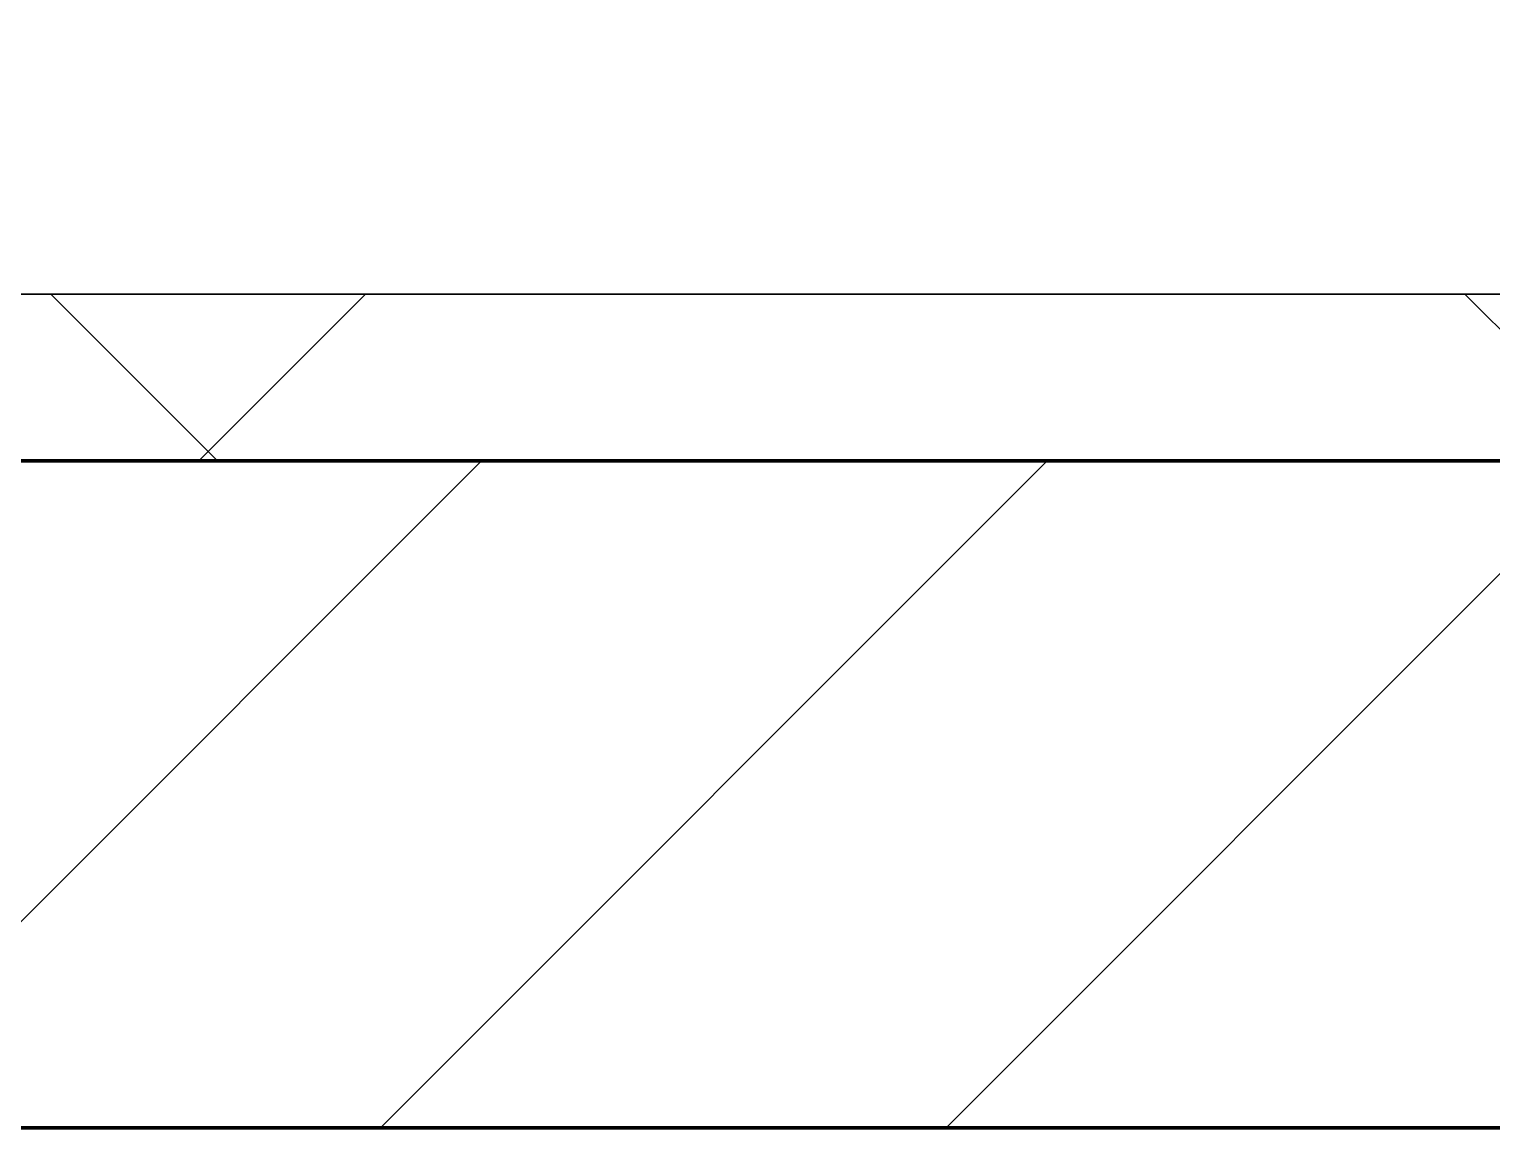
# Model space of a CAD drawing. Header units: millimetres. Extents: x -794334 to -714814, y -17806 to 22403.
# Drawn here: x -729787.7 to -729348.9, y -4021 to -3691.6 of the extents above; entities that cross this region are included whole.
import ezdxf
from ezdxf.xclip import XClip

# ---------------------------------------------------------------- set-up
doc = ezdxf.new("R2010")
doc.units = ezdxf.units.MM
doc.header["$XCLIPFRAME"] = 0
for name, color, linetype, lineweight in [('A-GLAZ-CURT', 2, 'Continuous', 9), ('A-WALL', 5, 'Continuous', 35), ('A-WALL-FNSH', 2, 'Continuous', 35), ('A-WALL-PATT', 1, 'Continuous', 35), ('WALL-E', 2, 'Continuous', 35)]:
    doc.layers.add(name, color=color, linetype=linetype, lineweight=lineweight)
doc.layers.add('A11_ALU.SOLID SHEET', color=2, linetype='Continuous')

# ---------------------------------------------------------------- blocks, each defined once
blk = doc.blocks.new('PPLS-PP19_Custom Tile Pattern - Custom Tile Pattern-V199-4252-01 ENLARGED CONCOURSE LEVEL - REFLECTED CEILING PLAN - SHEET 3')
at = {"layer": 'A-GLAZ-CURT'}
for p, q in [((-300, 0), (300, 0)), ((300, 0), (-300, 0)), ((195.99, 0), (213.31, 0)), ((213.31, 0), (195.99, 0)), ((230.06, 0), (300, 0)), ((-300, -50), (300, -50)), ((300, -50), (-300, -50))]:
    blk.add_line(p, q, dxfattribs=at)
for points, knots in [([(-300, 0), (-284.65, 0), (-236.57, 0), (-174.61, 0), (-129.95, 0), (-110.8, 0), (-99.5, 0), (-91.46, 0)], [-5323.127839, -5323.127839, -5323.127839, -5323.127839, -4502.809032, -2700.551212, -1002.059161, -460.363443, 0, 0, 0, 0]), ([(-150.34, 0), (-150.07, 0), (-147.75, 0), (-142.6, 0), (-127.26, 0), (-107.3, 0), (-90.42, 0), (-75.26, 0), (-68.41, 0), (-65.12, 0), (-63.63, 0)], [-4948.728362, -4948.728362, -4948.728362, -4948.728362, -4883.323924, -4440.880425, -4054.690705, -3793.097032, -3402.597032, -3144.956779, -3050.982048, -2969.237017, -2969.237017, -2969.237017, -2969.237017]), ([(-86.16, 0), (-91.37, 0), (-104.13, 0), (-122.65, 0), (-139.03, 0), (-146.11, 0), (-146.95, 0)], [-1681.3698, -1681.3698, -1681.3698, -1681.3698, -1374.161226, -945.742622, -741.901385, -489.130243, -489.130243, -489.130243, -489.130243]), ([(-134.15, 0), (-133.32, 0), (-130.31, 0), (-117.33, 0), (-92.04, 0), (-74.02, 0), (-62.74, 0), (-60.36, 0), (-59.97, 0)], [-7657.439573, -7657.439573, -7657.439573, -7657.439573, -7293.749979, -6839.55839, -6236.997189, -5713.340575, -5140.470607, -5006.787413, -5006.787413, -5006.787413, -5006.787413]), ([(-126.5, 0), (-122.44, 0), (-108.71, 0), (-86.68, 0), (-64.43, 0), (-56.73, 0), (-54.4, 0)], [-5231.017328, -5231.017328, -5231.017328, -5231.017328, -4994.692869, -4542.524482, -4008.285538, -3745.158137, -3745.158137, -3745.158137, -3745.158137]), ([(-122.32, 0), (-119.33, 0), (-111.91, 0), (-98.9, 0), (-85.29, 0), (-71.67, 0), (-65.93, 0), (-65.07, 0)], [-3284.733784, -3284.733784, -3284.733784, -3284.733784, -3074.362186, -2902.289527, -2605.247022, -2322.099534, -2241.8264, -2241.8264, -2241.8264, -2241.8264]), ([(-72.93, 0), (-75.51, 0), (-88.84, 0), (-106.98, 0), (-122.28, 0)], [-19442.345229, -19442.345229, -19442.345229, -19442.345229, -18935.241197, -17513.273954, -17513.273954, -17513.273954, -17513.273954]), ([(-54.79, 0), (-62.66, 0), (-79.26, 0), (-104.84, 0), (-117.78, 0), (-122.28, 0)], [-8020.893237, -8020.893237, -8020.893237, -8020.893237, -7508.296369, -7004.680444, -6752.102302, -6752.102302, -6752.102302, -6752.102302]), ([(-36.33, 0), (-36.43, 0), (-37.27, 0), (-45.02, 0), (-46.13, 0), (-60.59, 0), (-81.23, 0), (-99.51, 0), (-114.02, 0), (-117.28, 0), (-118.78, 0)], [-1855.773136, -1855.773136, -1855.773136, -1855.773136, -1810.870157, -1672.078046, -1405.135169, -1060.00838, -740.068933, -229.489605, -116.330425, 0, 0, 0, 0]), ([(-36.62, 0), (-36.62, 0), (-40.35, 0), (-44.32, 0), (-58.97, 0), (-85.2, 0), (-107.61, 0), (-116.56, 0), (-117.56, 0)], [-4069.478503, -4069.478503, -4069.478503, -4069.478503, -3858.647035, -3538.256648, -2842.901703, -2193.204658, -1433.981041, -985.49888, -985.49888, -985.49888, -985.49888]), ([(-115.82, 0), (-114.96, 0), (-110.41, 0), (-96.78, 0), (-71.33, 0), (-42.53, 0), (-12.78, 0), (4.23, 0), (9.64, 0), (10.14, 0), (10.18, 0)], [-5724.064692, -5724.064692, -5724.064692, -5724.064692, -5430.283136, -5103.229623, -4799.173296, -4065.652676, -3589.737505, -3285.047089, -3066.359526, -3044.715262, -3044.715262, -3044.715262, -3044.715262]), ([(9.32, 0), (9.08, 0), (7.65, 0), (2.57, 0), (-12.23, 0), (-25.64, 0), (-40, 0), (-56.24, 0), (-75.59, 0), (-94, 0), (-112.01, 0), (-114.94, 0), (-115.63, 0)], [-2922.926651, -2922.926651, -2922.926651, -2922.926651, -2882.788014, -2720.818881, -2518.50168, -2125.455881, -1792.521578, -1466.981642, -1208.454564, -789.402658, -501.969187, -243.577221, -243.577221, -243.577221, -243.577221]), ([(-91.46, 0), (-90.09, 0), (-84.7, 0), (-77.43, 0), (-72.73, 0), (-72.64, 0), (-72.64, 0)], [-19832.387487, -19832.387487, -19832.387487, -19832.387487, -19753.885894, -19541.04734, -19478.625389, -19471.062469, -19471.062469, -19471.062469, -19471.062469]), ([(-63.96, 0), (-64.13, 0), (-72.5, 0), (-80.63, 0), (-86.16, 0)], [-2171.769325, -2171.769325, -2171.769325, -2171.769325, -2007.031671, -1681.3698, -1681.3698, -1681.3698, -1681.3698]), ([(-29.03, 0), (-33.97, 0), (-43.74, 0), (-56.37, 0), (-71.66, 0), (-77.83, 0), (-82.66, 0), (-83.28, 0), (-83.28, 0)], [-2680.714891, -2680.714891, -2680.714891, -2680.714891, -2413.671296, -2161.752162, -2006.592567, -1646.621388, -1424.436217, -1393.971743, -1393.971743, -1393.971743, -1393.971743]), ([(-83.28, 0), (-83.28, 0), (-82.91, 0), (-76.14, 0), (-62.97, 0), (-48.14, 0), (-36.49, 0), (-33.57, 0), (-29.94, 0), (-28.57, 0)], [-1393.4169, -1393.4169, -1393.4169, -1393.4169, -1353.722004, -1274.333717, -1073.56893, -651.549973, -296.515819, -83.513472, 0, 0, 0, 0]), ([(-66.39, 0), (-66.39, 0), (-63.72, 0), (-59.45, 0), (-55.45, 0)], [-2493.31794, -2493.31794, -2493.31794, -2493.31794, -2315.303971, -1832.031107, -1832.031107, -1832.031107, -1832.031107]), ([(12.41, 0), (4.53, 0), (-17.98, 0), (-47.42, 0), (-65.77, 0), (-66.37, 0), (-66.38, 0)], [-4163.707062, -4163.707062, -4163.707062, -4163.707062, -3745.412743, -2981.410125, -2542.574734, -2498.224237, -2498.224237, -2498.224237, -2498.224237]), ([(-63.63, 0), (-61.49, 0), (-57.39, 0), (-55.95, 0), (-54.54, 0), (-54.42, 0)], [-2969.237017, -2969.237017, -2969.237017, -2969.237017, -2851.217951, -2734.127174, -2723.510047, -2723.510047, -2723.510047, -2723.510047]), ([(-58.83, 0), (-58.37, 0), (-57.55, 0), (-56.09, 0), (-55.19, 0)], [-4859.52896, -4859.52896, -4859.52896, -4859.52896, -4680.891996, -4565.012053, -4565.012053, -4565.012053, -4565.012053]), ([(-54.66, 0), (-54, 0), (-51.59, 0), (-46.33, 0), (-42.62, 0), (-41.76, 0)], [-4543.653324, -4543.653324, -4543.653324, -4543.653324, -4469.85053, -4321.566175, -4270.495146, -4270.495146, -4270.495146, -4270.495146]), ([(-54.45, 0), (-47.35, 0), (-34.35, 0), (-29.82, 0), (-29.19, 0)], [-1792.692407, -1792.692407, -1792.692407, -1792.692407, -963.711516, -666.19313, -666.19313, -666.19313, -666.19313]), ([(-26.75, 0), (-27.82, 0), (-36.18, 0), (-46.07, 0), (-53.73, 0), (-54.4, 0)], [-8718.362214, -8718.362214, -8718.362214, -8718.362214, -8532.293389, -8073.216054, -8029.294489, -8029.294489, -8029.294489, -8029.294489]), ([(-54.36, 0), (-51.5, 0), (-45.06, 0), (-40.79, 0), (-40.46, 0), (-40.44, 0)], [-2721.800599, -2721.800599, -2721.800599, -2721.800599, -2474.780881, -2410.990208, -2350.645972, -2350.645972, -2350.645972, -2350.645972]), ([(-54.16, 0), (-53.75, 0), (-52.09, 0), (-48.53, 0), (-30.79, 0), (-18.03, 0), (5.2, 0), (11.43, 0), (13.33, 0)], [-3736.440949, -3736.440949, -3736.440949, -3736.440949, -3689.699207, -3546.54457, -3315.260113, -2864.387349, -2439.246196, -2241.864569, -2241.864569, -2241.864569, -2241.864569]), ([(-51.83, 0), (-51.83, 0), (-51.78, 0), (-47.4, 0), (-46.01, 0), (-40.22, 0), (-36.78, 0)], [-632.814994, -632.814994, -632.814994, -632.814994, -627.965721, -508.377888, -260.442412, 0, 0, 0, 0]), ([(76.63, 0), (74.8, 0), (67.65, 0), (53.52, 0), (37, 0), (24.07, 0), (12.82, 0), (-2.9, 0), (-20.62, 0), (-32.81, 0), (-44.85, 0), (-51.43, 0), (-51.79, 0)], [-3095.572228, -3095.572228, -3095.572228, -3095.572228, -2950.589685, -2634.532728, -2313.748533, -2106.613311, -1925.670641, -1617.263037, -1290.787923, -1039.307308, -819.71621, -644.910881, -644.910881, -644.910881, -644.910881]), ([(-41.76, 0), (-39.9, 0), (-37.72, 0), (-36.92, 0), (-36.77, 0)], [-4270.495146, -4270.495146, -4270.495146, -4270.495146, -4161.040818, -4106.245333, -4106.245333, -4106.245333, -4106.245333]), ([(-36.78, 0), (-32.43, 0), (-19.22, 0), (8.83, 0), (43.36, 0), (70.92, 0), (82.12, 0), (83.66, 0)], [-6191.144455, -6191.144455, -6191.144455, -6191.144455, -5862.463379, -5340.621928, -4573.028122, -4094.177415, -3869.465285, -3869.465285, -3869.465285, -3869.465285]), ([(-36.29, 0), (-36.29, 0), (-34.66, 0), (-28.88, 0), (-26.95, 0), (-26.54, 0)], [-9150.272121, -9150.272121, -9150.272121, -9150.272121, -9057.163041, -8919.836787, -8834.607043, -8834.607043, -8834.607043, -8834.607043]), ([(13.47, 0), (10.01, 0), (-0.97, 0), (-16.58, 0), (-34.76, 0), (-36.04, 0)], [-10098.613101, -10098.613101, -10098.613101, -10098.613101, -9884.23066, -9424.652049, -9182.880979, -9182.880979, -9182.880979, -9182.880979]), ([(-33.34, 0), (-33.34, 0), (-32.93, 0), (-31.16, 0), (-30.52, 0)], [-2415.024266, -2415.024266, -2415.024266, -2415.024266, -2357.633367, -2323.618664, -2323.618664, -2323.618664, -2323.618664]), ([(70.61, 0), (66.16, 0), (55.8, 0), (39.61, 0), (24.74, 0), (2.64, 0), (-17.84, 0), (-30.57, 0), (-31.82, 0), (-32, 0)], [-4647.237329, -4647.237329, -4647.237329, -4647.237329, -4326.416877, -4098.545751, -3766.694881, -3333.063701, -2994.501669, -2698.150104, -2614.070998, -2614.070998, -2614.070998, -2614.070998]), ([(-30.76, 0), (-30.73, 0), (-29.99, 0), (-23.47, 0), (-15.75, 0), (-15.19, 0)], [-54176.191683, -54176.191683, -54176.191683, -54176.191683, -54157.274271, -53749.15266, -53717.791567, -53717.791567, -53717.791567, -53717.791567]), ([(-30.52, 0), (-27.11, 0), (-17.83, 0), (5.99, 0), (22.06, 0), (37.44, 0), (45.92, 0), (57.76, 0), (64.47, 0), (72.74, 0), (75.22, 0), (76.03, 0), (76.21, 0)], [-2323.618664, -2323.618664, -2323.618664, -2323.618664, -2142.497158, -1716.209403, -1206.526904, -1089.329421, -901.315459, -753.071572, -495.328968, -421.953223, -334.951786, -290.452333, -290.452333, -290.452333, -290.452333]), ([(-13, 0), (-14.35, 0), (-17.68, 0), (-25.97, 0), (-29.52, 0), (-30.21, 0)], [-55207.591944, -55207.591944, -55207.591944, -55207.591944, -54789.006179, -54461.685999, -54290.791712, -54290.791712, -54290.791712, -54290.791712]), ([(8.33, 0), (8.19, 0), (7.18, 0), (0.32, 0), (-13.89, 0), (-24.92, 0), (-29.03, 0)], [-3574.286521, -3574.286521, -3574.286521, -3574.286521, -3526.962355, -3285.499107, -2903.012179, -2680.714891, -2680.714891, -2680.714891, -2680.714891]), ([(-28.98, 0), (-28.66, 0), (-27.39, 0), (-24.45, 0), (-22.56, 0)], [-166.548282, -166.548282, -166.548282, -166.548282, -102.06493, 0, 0, 0, 0]), ([(-28.57, 0), (-26.93, 0), (-20.29, 0), (-11.45, 0), (2.08, 0), (13.15, 0), (21.24, 0), (24.62, 0), (24.72, 0), (24.72, 0)], [-5361.429781, -5361.429781, -5361.429781, -5361.429781, -5261.36855, -5050.479954, -4785.90057, -4596.498881, -4445.288762, -4384.376941, -4376.041937, -4376.041937, -4376.041937, -4376.041937]), ([(-22.56, 0), (-20.27, 0), (-17.03, 0), (-11.36, 0), (-7.66, 0), (-6.6, 0), (-6.44, 0)], [-56468.192263, -56468.192263, -56468.192263, -56468.192263, -56344.022017, -56303.229861, -56166.290093, -56124.392176, -56124.392176, -56124.392176, -56124.392176]), ([(-15.19, 0), (-13.07, 0), (7.48, 0), (42.82, 0), (88.72, 0), (120.63, 0), (138.28, 0), (138.53, 0)], [-461.142613, -461.142613, -461.142613, -461.142613, -429.606584, -390.253598, -346.313304, -291.370682, -290.5735, -290.5735, -290.5735, -290.5735]), ([(-6.54, 0), (-6.73, 0), (-7.2, 0), (-7.6, 0), (-7.79, 0)], [-56009.792147, -56009.792147, -56009.792147, -56009.792147, -55949.290093, -55895.192118, -55895.192118, -55895.192118, -55895.192118]), ([(-2.63, 0), (-2.47, 0), (-1.22, 0), (4.92, 0), (15.97, 0), (22.54, 0), (24.49, 0)], [-226.825321, -226.825321, -226.825321, -226.825321, -220.269177, -206.416616, -198.214427, -187.717507, -187.717507, -187.717507, -187.717507]), ([(103.09, 0), (101.08, 0), (86.31, 0), (63.34, 0), (35.84, 0), (12, 0), (3.08, 0), (-1.67, 0), (-2.25, 0)], [-375.435014, -375.435014, -375.435014, -375.435014, -369.147452, -330.153101, -307.516438, -285.83788, -246.234814, -234.646884, -234.646884, -234.646884, -234.646884]), ([(31.18, 0), (25.97, 0), (20.13, 0), (14.22, 0), (13.47, 0)], [-4496.803627, -4496.803627, -4496.803627, -4496.803627, -4222.080604, -4182.571865, -4182.571865, -4182.571865, -4182.571865]), ([(24.69, 0), (24.54, 0), (20.99, 0), (17.34, 0), (14.35, 0), (13.47, 0)], [-4368.572414, -4368.572414, -4368.572414, -4368.572414, -4306.476363, -4080.000647, -3973.232076, -3973.232076, -3973.232076, -3973.232076]), ([(13.47, 0), (14.94, 0), (17.59, 0), (22.91, 0), (31, 0), (39.04, 0), (51.19, 0), (58.74, 0), (61.34, 0), (61.45, 0)], [-2237.248091, -2237.248091, -2237.248091, -2237.248091, -2084.094819, -1956.422387, -1818.904206, -1645.594513, -1443.202566, -1228.752106, -1120.932285, -1120.932285, -1120.932285, -1120.932285]), ([(30.82, 0), (29.27, 0), (23.76, 0), (18.21, 0), (14.18, 0)], [-10462.034656, -10462.034656, -10462.034656, -10462.034656, -10363.088938, -10113.300168, -10113.300168, -10113.300168, -10113.300168]), ([(18.16, 0), (19.15, 0), (24.25, 0), (25.66, 0), (26.12, 0)], [-5700.113719, -5700.113719, -5700.113719, -5700.113719, -5554.232259, -5302.431367, -5302.431367, -5302.431367, -5302.431367]), ([(81.38, 0), (79.09, 0), (73.74, 0), (62.26, 0), (51.85, 0), (43.81, 0), (29.53, 0), (20.67, 0), (18.85, 0), (18.16, 0)], [-7103.897255, -7103.897255, -7103.897255, -7103.897255, -6924.452779, -6738.82075, -6548.303034, -6314.283804, -6135.05769, -5972.647715, -5832.674503, -5832.674503, -5832.674503, -5832.674503]), ([(27.44, 0), (27.9, 0), (29.54, 0), (38.07, 0), (53.39, 0), (71.67, 0), (79.53, 0), (81.42, 0), (81.53, 0)], [-5037.309798, -5037.309798, -5037.309798, -5037.309798, -4887.603822, -4705.298446, -4353.683244, -3960.84581, -3759.045785, -3746.478454, -3746.478454, -3746.478454, -3746.478454]), ([(27.89, 0), (29.09, 0), (33.4, 0), (48.37, 0), (65.07, 0), (76.82, 0), (81.35, 0)], [-147.777612, -147.777612, -147.777612, -147.777612, -135.792042, -118.513713, -97.899267, -84.719001, -84.719001, -84.719001, -84.719001]), ([(53.18, 0), (53.06, 0), (52.22, 0), (44.99, 0), (36.46, 0), (30.82, 0)], [-622.740158, -622.740158, -622.740158, -622.740158, -566.066452, -360.610861, 0, 0, 0, 0]), ([(136.44, 0), (121.66, 0), (86.93, 0), (51.16, 0), (31.18, 0)], [-106.750556, -106.750556, -106.750556, -106.750556, -59.610984, 0, 0, 0, 0]), ([(81.35, 0), (77.28, 0), (68.57, 0), (57.82, 0), (46.51, 0), (41.18, 0), (36.02, 0), (35.54, 0), (35.54, 0)], [-372.309068, -372.309068, -372.309068, -372.309068, -357.622665, -341.267687, -334.000314, -326.15566, -319.318397, -317.489778, -317.489778, -317.489778, -317.489778]), ([(36.29, 0), (37.77, 0), (48.82, 0), (64.79, 0), (95.91, 0), (124.45, 0), (132.42, 0), (134.6, 0)], [-314.598523, -314.598523, -314.598523, -314.598523, -305.899624, -287.17622, -249.500363, -194.761443, -152.241002, -152.241002, -152.241002, -152.241002]), ([(61.47, 0), (61.47, 0), (61.21, 0), (54.61, 0), (53.71, 0), (53.56, 0)], [-1113.311073, -1113.311073, -1113.311073, -1113.311073, -1096.402191, -891.204116, -747.28819, -747.28819, -747.28819, -747.28819]), ([(76.22, 0), (75.58, 0), (73.64, 0), (71.05, 0), (70.61, 0)], [-193.634889, -193.634889, -193.634889, -193.634889, -31.537676, 0, 0, 0, 0]), ([(114.39, 0), (114.2, 0), (112.08, 0), (105.42, 0), (92.38, 0), (87.25, 0), (82.17, 0), (81.96, 0)], [-8148.58938, -8148.58938, -8148.58938, -8148.58938, -8105.191388, -7723.759874, -7531.75727, -7135.649961, -7119.293879, -7119.293879, -7119.293879, -7119.293879]), ([(82.22, 0), (89.12, 0), (104.14, 0), (116.36, 0), (128.63, 0), (128.95, 0)], [-83.87378, -83.87378, -83.87378, -83.87378, -63.759246, -39.050993, -35.895543, -35.895543, -35.895543, -35.895543]), ([(82.36, 0), (85.14, 0), (86.33, 0), (92.51, 0), (94.33, 0)], [-3711.701957, -3711.701957, -3711.701957, -3711.701957, -3336.541051, -2783.776468, -2783.776468, -2783.776468, -2783.776468]), ([(149.23, 0), (146.75, 0), (135.29, 0), (113.22, 0), (90.27, 0), (82.45, 0)], [-476.268831, -476.268831, -476.268831, -476.268831, -458.593899, -401.860199, -373.637621, -373.637621, -373.637621, -373.637621]), ([(94.4, 0), (94.4, 0), (94.64, 0), (99.11, 0), (108.97, 0), (120.79, 0), (135.33, 0), (144.89, 0), (148.6, 0)], [-2348.345796, -2348.345796, -2348.345796, -2348.345796, -2310.419338, -2233.599744, -2052.234781, -1843.028543, -1530.39897, -1325.607842, -1325.607842, -1325.607842, -1325.607842]), ([(129.02, 0), (129.02, 0), (124.41, 0), (122.35, 0), (114.96, 0), (108.04, 0), (103.09, 0)], [-35.386604, -35.386604, -35.386604, -35.386604, -31.430235, -22.807238, -15.488593, 0, 0, 0, 0]), ([(149.24, 0), (146.92, 0), (141.98, 0), (134.04, 0), (126.24, 0), (118.6, 0), (114.23, 0), (111.98, 0), (105.66, 0), (105.23, 0), (105.23, 0)], [-10023.16829, -10023.16829, -10023.16829, -10023.16829, -9847.788484, -9677.714971, -9567.007022, -9453.21225, -9220.200448, -9012.77275, -8966.157302, -8929.495943, -8929.495943, -8929.495943, -8929.495943]), ([(105.26, 0), (105.52, 0), (111.01, 0), (112.65, 0), (113.59, 0)], [-8920.561005, -8920.561005, -8920.561005, -8920.561005, -8814.835624, -8577.462505, -8577.462505, -8577.462505, -8577.462505]), ([(128.58, 0), (128.8, 0), (130.16, 0), (139.26, 0), (152.67, 0), (161.24, 0), (162.19, 0), (162.75, 0)], [-633.326174, -633.326174, -633.326174, -633.326174, -627.736123, -618.981161, -602.094757, -592.980799, -581.414464, -581.414464, -581.414464, -581.414464]), ([(137.1, 0), (136, 0), (133.64, 0), (129.87, 0), (129.11, 0)], [-670.405967, -670.405967, -670.405967, -670.405967, -651.020627, -640.742133, -640.742133, -640.742133, -640.742133]), ([(149.23, 0), (153.2, 0), (167.15, 0), (185.23, 0), (193.62, 0), (194.69, 0), (194.79, 0)], [-1314.153894, -1314.153894, -1314.153894, -1314.153894, -1095.004608, -529.74427, -295.064701, -265.121568, -265.121568, -265.121568, -265.121568]), ([(168.37, 0), (167.68, 0), (163.6, 0), (157.03, 0), (149.52, 0)], [-543.375029, -543.375029, -543.375029, -543.375029, -530.793311, -476.956044, -476.956044, -476.956044, -476.956044]), ([(157.9, 0), (156.77, 0), (153.82, 0), (150.55, 0), (149.73, 0)], [-10292.955006, -10292.955006, -10292.955006, -10292.955006, -10098.273015, -10035.631131, -10035.631131, -10035.631131, -10035.631131]), ([(193.8, 0), (193.33, 0), (190.11, 0), (183.13, 0), (171, 0), (161.95, 0), (161.28, 0), (158.35, 0), (157.85, 0), (157.77, 0)], [-11665.349007, -11665.349007, -11665.349007, -11665.349007, -11565.880756, -11105.624034, -10839.086983, -10768.332124, -10666.779182, -10580.760289, -10550.278881, -10550.278881, -10550.278881, -10550.278881]), ([(284.63, 0), (276.28, 0), (249.08, 0), (207.11, 0), (177.41, 0), (159.34, 0), (158.33, 0), (158.3, 0)], [-269.834138, -269.834138, -269.834138, -269.834138, -244.693688, -187.987675, -143.776725, -129.632772, -123.352749, -123.352749, -123.352749, -123.352749]), ([(159.07, 0), (159.13, 0), (160.84, 0), (165.21, 0), (174.15, 0), (185.98, 0), (208.82, 0), (219.42, 0), (230.06, 0)], [-115.643202, -115.643202, -115.643202, -115.643202, -114.681583, -87.660824, -65.295536, -41.623857, -24.459831, 0, 0, 0, 0]), ([(162.75, 0), (165.4, 0), (170.91, 0), (172.61, 0), (172.61, 0)], [-111.264224, -111.264224, -111.264224, -111.264224, -56.742688, -19.085662, -19.085662, -19.085662, -19.085662]), ([(247.1, 0), (246.76, 0), (245.04, 0), (238.34, 0), (226.56, 0), (221.1, 0), (200.27, 0), (182.99, 0), (174.27, 0), (169.67, 0), (168.99, 0)], [-9649.085549, -9649.085549, -9649.085549, -9649.085549, -9581.591397, -9406.094246, -9221.510254, -9016.44624, -8717.832359, -8253.978395, -8152.463617, -8069.855175, -8069.855175, -8069.855175, -8069.855175]), ([(215.22, 0), (214.62, 0), (210.55, 0), (203.98, 0), (187.54, 0), (175.3, 0), (169.49, 0)], [-203.825446, -203.825446, -203.825446, -203.825446, -198.527383, -184.406837, -162.427601, -142.916156, -142.916156, -142.916156, -142.916156]), ([(171.51, 0), (176.48, 0), (193.23, 0), (201.73, 0), (208.81, 0), (213.9, 0), (241.96, 0), (266.73, 0), (279.34, 0), (283.89, 0), (284.4, 0)], [-7971.819559, -7971.819559, -7971.819559, -7971.819559, -7784.112253, -7606.717214, -7289.299508, -7042.621073, -6582.165592, -6068.460911, -5766.029927, -5727.361335, -5727.361335, -5727.361335, -5727.361335]), ([(172.07, 0), (177.66, 0), (187.87, 0), (201.08, 0), (207.47, 0), (213.96, 0), (215.11, 0)], [-255.364076, -255.364076, -255.364076, -255.364076, -237.955587, -223.92608, -215.862851, -208.75215, -208.75215, -208.75215, -208.75215]), ([(284.12, 0), (277.54, 0), (256.74, 0), (230.43, 0), (219.94, 0), (219.02, 0)], [-12250.17087, -12250.17087, -12250.17087, -12250.17087, -11905.454923, -11162.864862, -10856.732305, -10856.732305, -10856.732305, -10856.732305]), ([(219.9, 0), (220.86, 0), (227.84, 0), (242.06, 0), (246.54, 0), (246.96, 0)], [-10670.940496, -10670.940496, -10670.940496, -10670.940496, -10511.382485, -9925.173265, -9834.877357, -9834.877357, -9834.877357, -9834.877357]), ([(297.38, 0), (295.84, 0), (291.66, 0), (285.49, 0), (284.92, 0)], [-4803.172655, -4803.172655, -4803.172655, -4803.172655, -4358.271401, -4148.977741, -4148.977741, -4148.977741, -4148.977741]), ([(285.01, 0), (286.89, 0), (292.17, 0), (296.52, 0), (297.86, 0), (298.09, 0)], [-5711.930329, -5711.930329, -5711.930329, -5711.930329, -5566.724884, -5280.360606, -5199.253518, -5199.253518, -5199.253518, -5199.253518]), ([(286.08, 0), (286.55, 0), (288.32, 0), (293.59, 0), (297.76, 0), (300, 0)], [-4011.010929, -4011.010929, -4011.010929, -4011.010929, -3959.664717, -3862.421465, -3746.95702, -3746.95702, -3746.95702, -3746.95702])]:
    blk.add_open_spline(points, degree=3, knots=knots, dxfattribs=at)
for points in [[(-39.84, 0), (-39.08, 0), (-38.11, 0), (-37.36, 0)], [(13.42, 0), (11.78, 0), (10.39, 0), (9.63, 0)], [(24.49, 0), (25.23, 0), (25.72, 0), (26.04, 0)], [(80.35, 0), (79.57, 0), (78.27, 0), (76.63, 0)], [(84.06, 0), (83.48, 0), (82.41, 0), (81.72, 0)], [(168.74, 0), (168.74, 0), (169.81, 0), (171.51, 0)], [(195.11, 0), (194.91, 0), (194.44, 0), (193.8, 0)], [(300, 0), (294.99, 0), (289.98, 0), (284.97, 0)], [(300, 0), (295.02, 0), (290, 0), (284.98, 0)]]:
    blk.add_open_spline(points, degree=3, dxfattribs=at)
blk = doc.blocks.new('PPLS-PP19_Custom Tile Pattern - Custom Tile Pattern-V200-4252-01 ENLARGED CONCOURSE LEVEL - REFLECTED CEILING PLAN - SHEET 3')
at = {"layer": 'A-GLAZ-CURT'}
for p, q in [((-300, 0), (300, 0)), ((300, 0), (-300, 0)), ((-293.07, 0), (-275.75, 0)), ((-275.75, 0), (-293.07, 0)), ((-300, -50), (300, -50)), ((300, -50), (-300, -50))]:
    blk.add_line(p, q, dxfattribs=at)
at = {"layer": 'A-GLAZ-CURT', "flags": 128}
for points in [[(-300, 0), (-291.56, 0), (-283.3, 0), (-275.2, 0), (-267.26, 0)], [(-179.49, 0), (-184.81, 0), (-190.44, 0), (-196.37, 0), (-202.58, 0), (-209.04, 0), (-215.73, 0), (-222.63, 0), (-229.72, 0), (-236.97, 0), (-244.39, 0), (-251.96, 0), (-259.67, 0), (-267.51, 0), (-275.48, 0), (-283.55, 0), (-291.73, 0), (-300, 0)]]:
    blk.add_lwpolyline(points, dxfattribs=at)
at = {"layer": 'A-GLAZ-CURT'}
for points, knots in [([(-300, 0), (-284.65, 0), (-236.57, 0), (-174.61, 0), (-129.95, 0), (-110.8, 0), (-99.5, 0), (-91.46, 0)], [-5323.127839, -5323.127839, -5323.127839, -5323.127839, -4502.809032, -2700.551212, -1002.059161, -460.363443, 0, 0, 0, 0]), ([(-179.27, 0), (-190.32, 0), (-221.91, 0), (-262.56, 0), (-294.48, 0), (-300, 0)], [-15949.495876, -15949.495876, -15949.495876, -15949.495876, -15131.813646, -13729.592194, -13439.944408, -13439.944408, -13439.944408, -13439.944408])]:
    blk.add_open_spline(points, degree=3, knots=knots, dxfattribs=at)
blk = doc.blocks.new('*U1029')
at = {"layer": 'A-GLAZ-CURT'}
for name, p in [('PPLS-PP19_Custom Tile Pattern - Custom Tile Pattern-V199-4252-01 ENLARGED CONCOURSE LEVEL - REFLECTED CEILING PLAN - SHEET 3', (49202.37, -7350)), ('PPLS-PP19_Custom Tile Pattern - Custom Tile Pattern-V200-4252-01 ENLARGED CONCOURSE LEVEL - REFLECTED CEILING PLAN - SHEET 3', (49802.37, -7350))]:
    blk.add_blockref(name, p, dxfattribs=at)
blk = doc.blocks.new('*U1630')
blk.add_lwpolyline([(22690, -750), (19166.45, -750), (19116.45, -700), (18966.44, -550), (-101025.39, -550), (-101025.39, -6704.96), (-96300, -6704.96), (-96300, -7350), (-94497.63, -7350), (17250, -7350), (17250, -6849.96), (18300, -6849.96), (22690, -6849.96)], close=True)

msp = doc.modelspace()

# ---------------------------------------------------------------- block references
at = {"layer": 'A11_ALU.SOLID SHEET'}
ref = msp.add_blockref('*U1630', (-744681.24, 3579.02), dxfattribs=at)
XClip(ref).set_block_clipping_path([(-45802.4668593339, -9620.0029952967), (23702.8690583039, 10334.9999958097)])

# ---------------------------------------------------------------- next in the draw order: hatches: boundary and pattern name
at = {"layer": 'A-WALL-PATT', "lineweight": 9}
h = msp.add_hatch(dxfattribs=at)
h.set_pattern_fill('FP_5', color=256, style=0, pattern_type=2)
h.set_pattern_definition([(45, (0, 0), (-212.13203, 212.13203), []), (135, (0, 0), (-212.13203, -212.13203), [])])
h.paths.add_polyline_path([(-727630.24, -3820.98), (-727382.37, -3820.98), (-727382.37, -3770.98), (-790483.7, -3770.98), (-790483.7, -3820.98), (-727766, -3820.98)])
h = msp.add_hatch(dxfattribs=at)
h.set_pattern_fill('FP_2', color=256, style=0, pattern_type=2)
h.set_pattern_definition([(45, (0, 0), (-84.852814, 84.852814), [])])
h.paths.add_polyline_path([(-727382.37, -4020.98), (-727382.37, -3820.98), (-790483.7, -3820.98), (-790483.7, -4020.98), (-727494.49, -4020.98)])

# ---------------------------------------------------------------- next in the draw order: linework, layer by layer
at = {"layer": 'A-WALL', "color": 7, "lineweight": 70}
for p, q in [((-729980, -3820.98), (-727382.37, -3820.98)), ((-727382.37, -3820.98), (-729980, -3820.98)), ((-727382.37, -4020.98), (-729980, -4020.98))]:
    msp.add_line(p, q, dxfattribs=at)
at = {"layer": 'A-WALL-FNSH', "color": 250}
msp.add_line((-729980, -3770.98), (-727432.37, -3770.98), dxfattribs=at)
at = {"layer": 'WALL-E'}
for p, q in [((-727382.37, -4020.98), (-790483.7, -4020.98)), ((-790483.7, -4020.98), (-727382.37, -4020.98))]:
    msp.add_line(p, q, dxfattribs=at)

# ---------------------------------------------------------------- next in the draw order: block references
msp.add_blockref('*U1029', (-778882.37, 3579.02))

doc.saveas('drawing.dxf')
